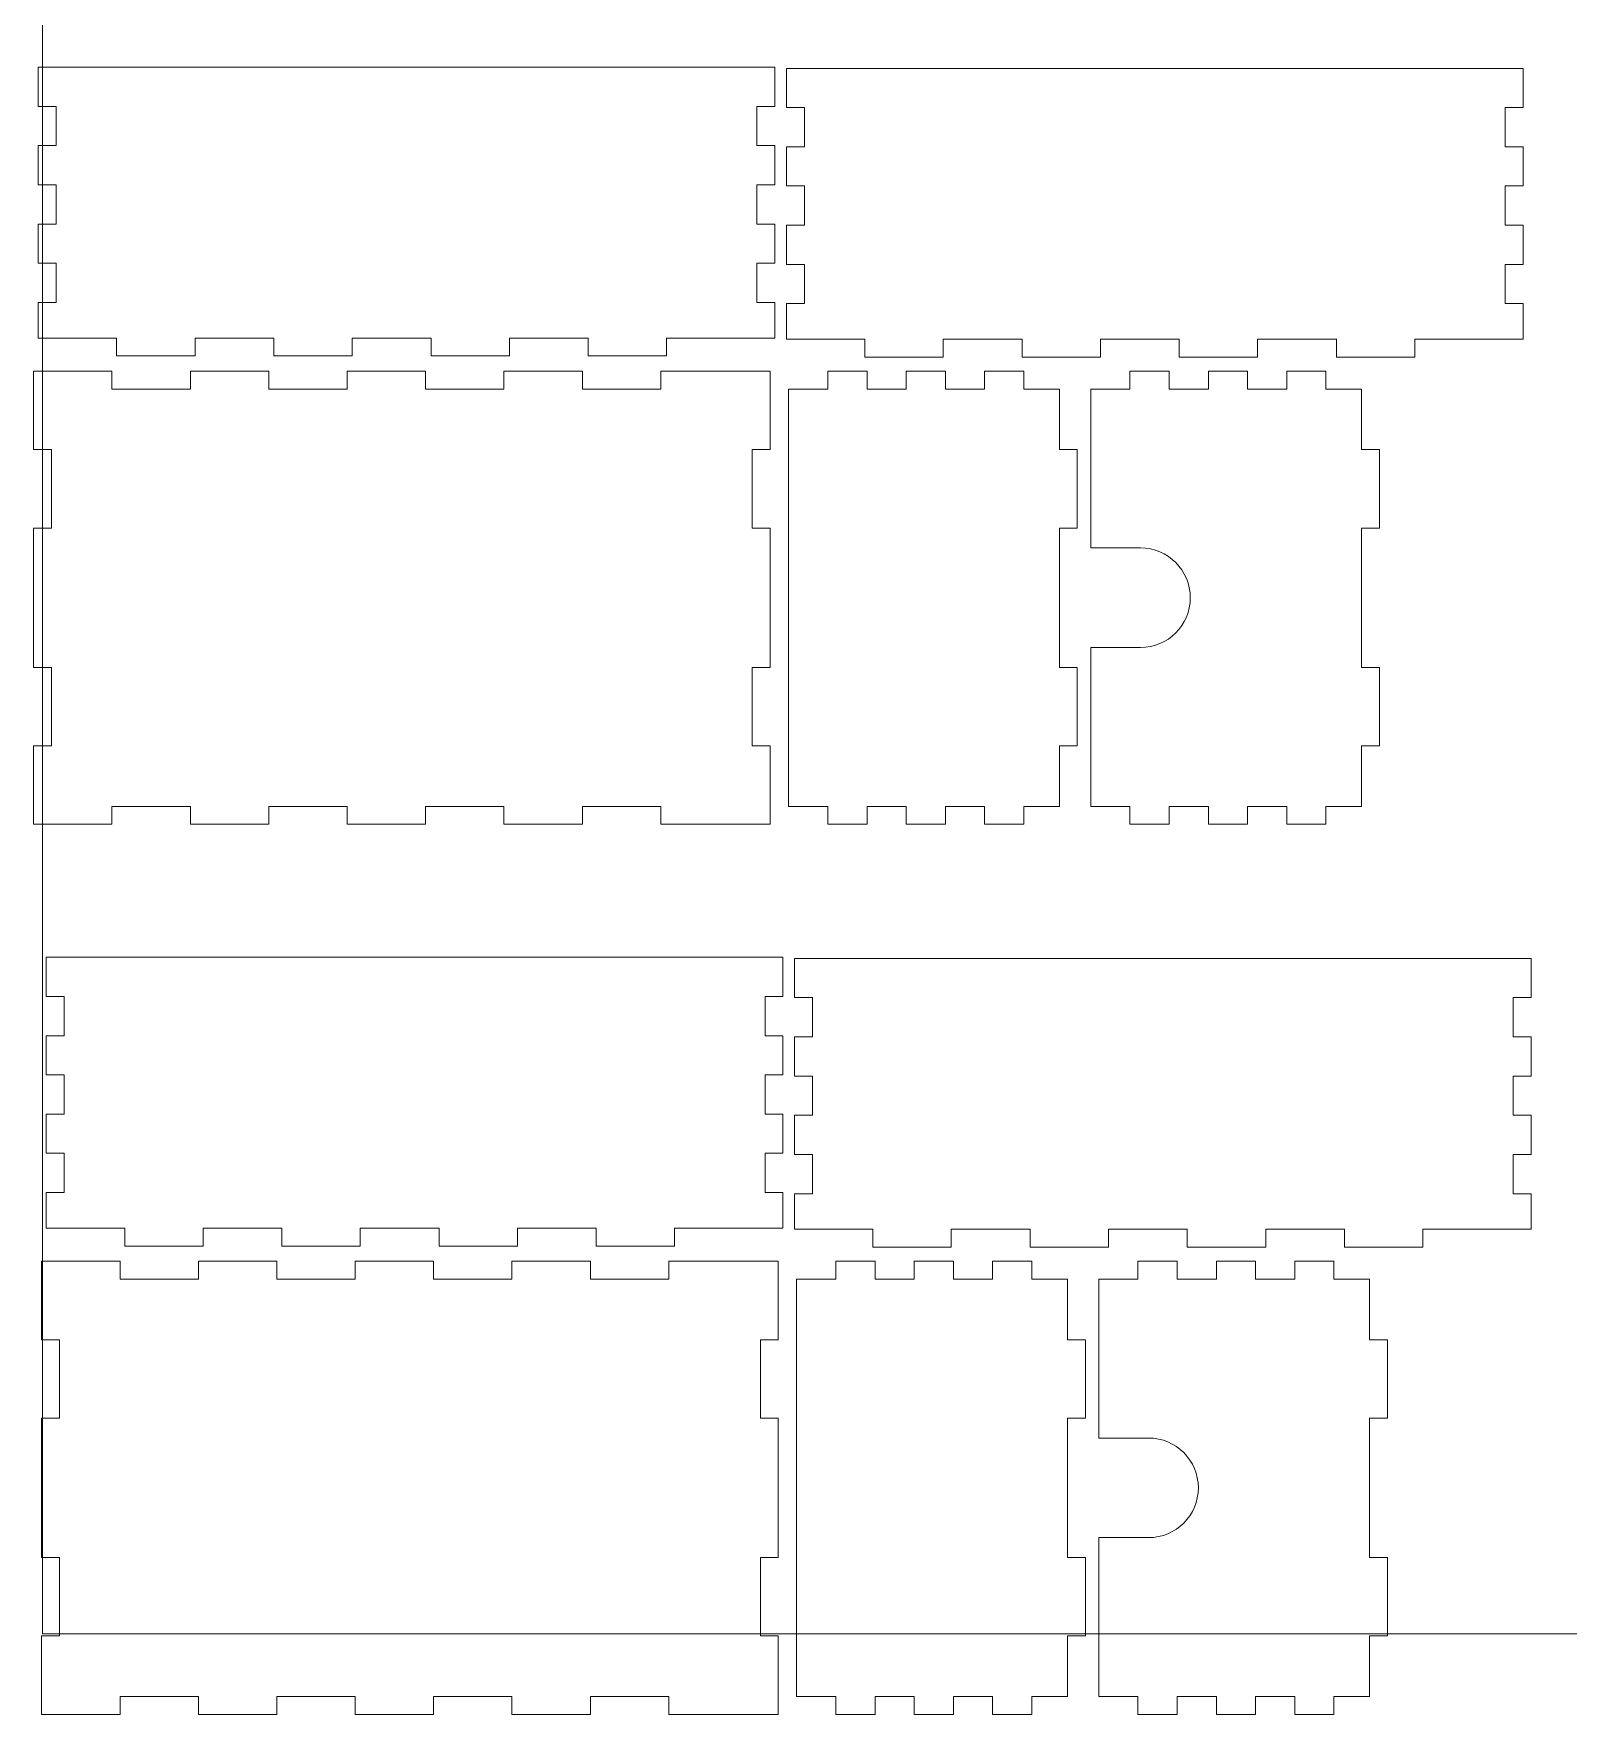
# Model space of a CAD drawing. Header units: centimetres. Extents: x -298 to 0, y -88 to 63.
# Drawn here: x -297.8 to -266.97, y -87.83 to -54.07 of the extents above; entities that cross this region are included whole.
import ezdxf

# ---------------------------------------------------------------- set-up
doc = ezdxf.new("R2010")
doc.units = ezdxf.units.CM
doc.header["$MEASUREMENT"] = 0
doc.layers.add('layer 1', color=7, linetype='Continuous')

msp = doc.modelspace()

# ---------------------------------------------------------------- linework, layer by layer
at = {"layer": 'layer 1', "color": 250, "lineweight": 20}
msp.add_lwpolyline([(-297.62715, -86.20912), (-247.62715, -86.20912), (-247.62715, -36.20912), (-297.62715, -36.20912), (-297.62715, -86.20912)], close=True, dxfattribs=at)
at = {"layer": 'layer 1', "lineweight": 15}
for points in [[(-282.91122, -54.74268), (-282.91122, -54.74268), (-297.71122, -54.74268), (-297.71122, -54.74268)], [(-297.71122, -54.74268), (-297.71122, -54.74268), (-297.71122, -55.53018), (-297.71122, -55.53018)], [(-282.91122, -55.53018), (-282.91122, -55.53018), (-282.91122, -54.74268), (-282.91122, -54.74268)], [(-267.87771, -54.76605), (-267.87771, -54.76605), (-282.67771, -54.76605), (-282.67771, -54.76605)], [(-282.67771, -54.76605), (-282.67771, -54.76605), (-282.67771, -55.55355), (-282.67771, -55.55355)], [(-267.87771, -55.55355), (-267.87771, -55.55355), (-267.87771, -54.76605), (-267.87771, -54.76605)], [(-297.71122, -55.53018), (-297.71122, -55.53018), (-297.35122, -55.53018), (-297.35122, -55.53018)], [(-297.35122, -55.53018), (-297.35122, -55.53018), (-297.35122, -56.31768), (-297.35122, -56.31768)], [(-283.27122, -56.31768), (-283.27122, -56.31768), (-283.27122, -55.53018), (-283.27122, -55.53018)], [(-283.27122, -55.53018), (-283.27122, -55.53018), (-282.91122, -55.53018), (-282.91122, -55.53018)], [(-282.67771, -55.55355), (-282.67771, -55.55355), (-282.31771, -55.55355), (-282.31771, -55.55355)], [(-282.31771, -55.55355), (-282.31771, -55.55355), (-282.31771, -56.34105), (-282.31771, -56.34105)], [(-268.23771, -56.34105), (-268.23771, -56.34105), (-268.23771, -55.55355), (-268.23771, -55.55355)], [(-268.23771, -55.55355), (-268.23771, -55.55355), (-267.87771, -55.55355), (-267.87771, -55.55355)], [(-297.35122, -56.31768), (-297.35122, -56.31768), (-297.71122, -56.31768), (-297.71122, -56.31768)], [(-297.71122, -56.31768), (-297.71122, -56.31768), (-297.71122, -57.10518), (-297.71122, -57.10518)], [(-282.91122, -56.31768), (-282.91122, -56.31768), (-283.27122, -56.31768), (-283.27122, -56.31768)], [(-282.91122, -57.10518), (-282.91122, -57.10518), (-282.91122, -56.31768), (-282.91122, -56.31768)], [(-282.31771, -56.34105), (-282.31771, -56.34105), (-282.67771, -56.34105), (-282.67771, -56.34105)], [(-282.67771, -56.34105), (-282.67771, -56.34105), (-282.67771, -57.12855), (-282.67771, -57.12855)], [(-267.87771, -56.34105), (-267.87771, -56.34105), (-268.23771, -56.34105), (-268.23771, -56.34105)], [(-267.87771, -57.12855), (-267.87771, -57.12855), (-267.87771, -56.34105), (-267.87771, -56.34105)], [(-297.71122, -57.10518), (-297.71122, -57.10518), (-297.35122, -57.10518), (-297.35122, -57.10518)], [(-297.35122, -57.10518), (-297.35122, -57.10518), (-297.35122, -57.89268), (-297.35122, -57.89268)], [(-283.27122, -57.89268), (-283.27122, -57.89268), (-283.27122, -57.10518), (-283.27122, -57.10518)], [(-283.27122, -57.10518), (-283.27122, -57.10518), (-282.91122, -57.10518), (-282.91122, -57.10518)], [(-282.67771, -57.12855), (-282.67771, -57.12855), (-282.31771, -57.12855), (-282.31771, -57.12855)], [(-282.31771, -57.12855), (-282.31771, -57.12855), (-282.31771, -57.91605), (-282.31771, -57.91605)], [(-268.23771, -57.91605), (-268.23771, -57.91605), (-268.23771, -57.12855), (-268.23771, -57.12855)], [(-268.23771, -57.12855), (-268.23771, -57.12855), (-267.87771, -57.12855), (-267.87771, -57.12855)], [(-297.35122, -57.89268), (-297.35122, -57.89268), (-297.71122, -57.89268), (-297.71122, -57.89268)], [(-297.71122, -57.89268), (-297.71122, -57.89268), (-297.71122, -58.68018), (-297.71122, -58.68018)], [(-282.91122, -57.89268), (-282.91122, -57.89268), (-283.27122, -57.89268), (-283.27122, -57.89268)], [(-282.91122, -58.68018), (-282.91122, -58.68018), (-282.91122, -57.89268), (-282.91122, -57.89268)], [(-282.31771, -57.91605), (-282.31771, -57.91605), (-282.67771, -57.91605), (-282.67771, -57.91605)], [(-282.67771, -57.91605), (-282.67771, -57.91605), (-282.67771, -58.70355), (-282.67771, -58.70355)], [(-267.87771, -57.91605), (-267.87771, -57.91605), (-268.23771, -57.91605), (-268.23771, -57.91605)], [(-267.87771, -58.70355), (-267.87771, -58.70355), (-267.87771, -57.91605), (-267.87771, -57.91605)], [(-297.71122, -58.68018), (-297.71122, -58.68018), (-297.35122, -58.68018), (-297.35122, -58.68018)], [(-297.35122, -58.68018), (-297.35122, -58.68018), (-297.35122, -59.46768), (-297.35122, -59.46768)], [(-283.27122, -59.46768), (-283.27122, -59.46768), (-283.27122, -58.68018), (-283.27122, -58.68018)], [(-283.27122, -58.68018), (-283.27122, -58.68018), (-282.91122, -58.68018), (-282.91122, -58.68018)], [(-282.67771, -58.70355), (-282.67771, -58.70355), (-282.31771, -58.70355), (-282.31771, -58.70355)], [(-282.31771, -58.70355), (-282.31771, -58.70355), (-282.31771, -59.49105), (-282.31771, -59.49105)], [(-268.23771, -59.49105), (-268.23771, -59.49105), (-268.23771, -58.70355), (-268.23771, -58.70355)], [(-268.23771, -58.70355), (-268.23771, -58.70355), (-267.87771, -58.70355), (-267.87771, -58.70355)], [(-297.35122, -59.46768), (-297.35122, -59.46768), (-297.71122, -59.46768), (-297.71122, -59.46768)], [(-297.71122, -59.46768), (-297.71122, -59.46768), (-297.71122, -60.18268), (-297.71122, -60.18268)], [(-282.91122, -59.46768), (-282.91122, -59.46768), (-283.27122, -59.46768), (-283.27122, -59.46768)], [(-282.91122, -60.18268), (-282.91122, -60.18268), (-282.91122, -59.46768), (-282.91122, -59.46768)], [(-282.31771, -59.49105), (-282.31771, -59.49105), (-282.67771, -59.49105), (-282.67771, -59.49105)], [(-282.67771, -59.49105), (-282.67771, -59.49105), (-282.67771, -60.20605), (-282.67771, -60.20605)], [(-267.87771, -59.49105), (-267.87771, -59.49105), (-268.23771, -59.49105), (-268.23771, -59.49105)], [(-267.87771, -60.20605), (-267.87771, -60.20605), (-267.87771, -59.49105), (-267.87771, -59.49105)], [(-297.71122, -60.18268), (-297.71122, -60.18268), (-296.13622, -60.18268), (-296.13622, -60.18268)], [(-296.13622, -60.18268), (-296.13622, -60.18268), (-296.13622, -60.54268), (-296.13622, -60.54268)], [(-294.56122, -60.54268), (-294.56122, -60.54268), (-294.56122, -60.18268), (-294.56122, -60.18268)], [(-294.56122, -60.18268), (-294.56122, -60.18268), (-292.97822, -60.18268), (-292.97822, -60.18268)], [(-292.97822, -60.18268), (-292.97822, -60.18268), (-292.97822, -60.54268), (-292.97822, -60.54268)], [(-291.40322, -60.54268), (-291.40322, -60.54268), (-291.40322, -60.18268), (-291.40322, -60.18268)], [(-291.40322, -60.18268), (-291.40322, -60.18268), (-289.82022, -60.18268), (-289.82022, -60.18268)], [(-289.82022, -60.18268), (-289.82022, -60.18268), (-289.82022, -60.54268), (-289.82022, -60.54268)], [(-288.24522, -60.54268), (-288.24522, -60.54268), (-288.24522, -60.18268), (-288.24522, -60.18268)], [(-288.24522, -60.18268), (-288.24522, -60.18268), (-286.66222, -60.18268), (-286.66222, -60.18268)], [(-286.66222, -60.18268), (-286.66222, -60.18268), (-286.66222, -60.54268), (-286.66222, -60.54268)], [(-285.08722, -60.54268), (-285.08722, -60.54268), (-285.08722, -60.18268), (-285.08722, -60.18268)], [(-285.08722, -60.18268), (-285.08722, -60.18268), (-282.91122, -60.18268), (-282.91122, -60.18268)], [(-282.67771, -60.20605), (-282.67771, -60.20605), (-281.10271, -60.20605), (-281.10271, -60.20605)], [(-281.10271, -60.20605), (-281.10271, -60.20605), (-281.10271, -60.56605), (-281.10271, -60.56605)], [(-279.52771, -60.56605), (-279.52771, -60.56605), (-279.52771, -60.20605), (-279.52771, -60.20605)], [(-279.52771, -60.20605), (-279.52771, -60.20605), (-277.94471, -60.20605), (-277.94471, -60.20605)], [(-277.94471, -60.20605), (-277.94471, -60.20605), (-277.94471, -60.56605), (-277.94471, -60.56605)], [(-276.36971, -60.56605), (-276.36971, -60.56605), (-276.36971, -60.20605), (-276.36971, -60.20605)], [(-276.36971, -60.20605), (-276.36971, -60.20605), (-274.78671, -60.20605), (-274.78671, -60.20605)], [(-274.78671, -60.20605), (-274.78671, -60.20605), (-274.78671, -60.56605), (-274.78671, -60.56605)], [(-273.21171, -60.56605), (-273.21171, -60.56605), (-273.21171, -60.20605), (-273.21171, -60.20605)], [(-273.21171, -60.20605), (-273.21171, -60.20605), (-271.62871, -60.20605), (-271.62871, -60.20605)], [(-271.62871, -60.20605), (-271.62871, -60.20605), (-271.62871, -60.56605), (-271.62871, -60.56605)], [(-270.05371, -60.56605), (-270.05371, -60.56605), (-270.05371, -60.20605), (-270.05371, -60.20605)], [(-270.05371, -60.20605), (-270.05371, -60.20605), (-267.87771, -60.20605), (-267.87771, -60.20605)], [(-296.13622, -60.54268), (-296.13622, -60.54268), (-294.56122, -60.54268), (-294.56122, -60.54268)], [(-292.97822, -60.54268), (-292.97822, -60.54268), (-291.40322, -60.54268), (-291.40322, -60.54268)], [(-289.82022, -60.54268), (-289.82022, -60.54268), (-288.24522, -60.54268), (-288.24522, -60.54268)], [(-286.66222, -60.54268), (-286.66222, -60.54268), (-285.08722, -60.54268), (-285.08722, -60.54268)], [(-281.10271, -60.56605), (-281.10271, -60.56605), (-279.52771, -60.56605), (-279.52771, -60.56605)], [(-277.94471, -60.56605), (-277.94471, -60.56605), (-276.36971, -60.56605), (-276.36971, -60.56605)], [(-274.78671, -60.56605), (-274.78671, -60.56605), (-273.21171, -60.56605), (-273.21171, -60.56605)], [(-271.62871, -60.56605), (-271.62871, -60.56605), (-270.05371, -60.56605), (-270.05371, -60.56605)], [(-296.22984, -60.84912), (-296.22984, -60.84912), (-297.80484, -60.84912), (-297.80484, -60.84912)], [(-297.80484, -60.84912), (-297.80484, -60.84912), (-297.80484, -62.42412), (-297.80484, -62.42412)], [(-296.22984, -61.20912), (-296.22984, -61.20912), (-296.22984, -60.84912), (-296.22984, -60.84912)], [(-293.07984, -60.84912), (-293.07984, -60.84912), (-294.65484, -60.84912), (-294.65484, -60.84912)], [(-294.65484, -60.84912), (-294.65484, -60.84912), (-294.65484, -61.20912), (-294.65484, -61.20912)], [(-293.07984, -61.20912), (-293.07984, -61.20912), (-293.07984, -60.84912), (-293.07984, -60.84912)], [(-289.92984, -60.84912), (-289.92984, -60.84912), (-291.50484, -60.84912), (-291.50484, -60.84912)], [(-291.50484, -60.84912), (-291.50484, -60.84912), (-291.50484, -61.20912), (-291.50484, -61.20912)], [(-289.92984, -61.20912), (-289.92984, -61.20912), (-289.92984, -60.84912), (-289.92984, -60.84912)], [(-286.77984, -60.84912), (-286.77984, -60.84912), (-288.35484, -60.84912), (-288.35484, -60.84912)], [(-288.35484, -60.84912), (-288.35484, -60.84912), (-288.35484, -61.20912), (-288.35484, -61.20912)], [(-286.77984, -61.20912), (-286.77984, -61.20912), (-286.77984, -60.84912), (-286.77984, -60.84912)], [(-283.00484, -60.84912), (-283.00484, -60.84912), (-285.20484, -60.84912), (-285.20484, -60.84912)], [(-285.20484, -60.84912), (-285.20484, -60.84912), (-285.20484, -61.20912), (-285.20484, -61.20912)], [(-283.00484, -62.42412), (-283.00484, -62.42412), (-283.00484, -60.84912), (-283.00484, -60.84912)], [(-281.06013, -60.84912), (-281.06013, -60.84912), (-281.84763, -60.84912), (-281.84763, -60.84912)], [(-281.84763, -60.84912), (-281.84763, -60.84912), (-281.84763, -61.20912), (-281.84763, -61.20912)], [(-281.06013, -61.20912), (-281.06013, -61.20912), (-281.06013, -60.84912), (-281.06013, -60.84912)], [(-279.48513, -60.84912), (-279.48513, -60.84912), (-280.27263, -60.84912), (-280.27263, -60.84912)], [(-280.27263, -60.84912), (-280.27263, -60.84912), (-280.27263, -61.20912), (-280.27263, -61.20912)], [(-279.48513, -61.20912), (-279.48513, -61.20912), (-279.48513, -60.84912), (-279.48513, -60.84912)], [(-277.91013, -60.84912), (-277.91013, -60.84912), (-278.69763, -60.84912), (-278.69763, -60.84912)], [(-278.69763, -60.84912), (-278.69763, -60.84912), (-278.69763, -61.20912), (-278.69763, -61.20912)], [(-277.91013, -61.20912), (-277.91013, -61.20912), (-277.91013, -60.84912), (-277.91013, -60.84912)], [(-274.98965, -60.84912), (-274.98965, -60.84912), (-275.77715, -60.84912), (-275.77715, -60.84912)], [(-275.77715, -60.84912), (-275.77715, -60.84912), (-275.77715, -61.20912), (-275.77715, -61.20912)], [(-274.98965, -61.20912), (-274.98965, -61.20912), (-274.98965, -60.84912), (-274.98965, -60.84912)], [(-273.41465, -60.84912), (-273.41465, -60.84912), (-274.20215, -60.84912), (-274.20215, -60.84912)], [(-274.20215, -60.84912), (-274.20215, -60.84912), (-274.20215, -61.20912), (-274.20215, -61.20912)], [(-273.41465, -61.20912), (-273.41465, -61.20912), (-273.41465, -60.84912), (-273.41465, -60.84912)], [(-271.83965, -60.84912), (-271.83965, -60.84912), (-272.62715, -60.84912), (-272.62715, -60.84912)], [(-272.62715, -60.84912), (-272.62715, -60.84912), (-272.62715, -61.20912), (-272.62715, -61.20912)], [(-271.83965, -61.20912), (-271.83965, -61.20912), (-271.83965, -60.84912), (-271.83965, -60.84912)], [(-294.65484, -61.20912), (-294.65484, -61.20912), (-296.22984, -61.20912), (-296.22984, -61.20912)], [(-291.50484, -61.20912), (-291.50484, -61.20912), (-293.07984, -61.20912), (-293.07984, -61.20912)], [(-288.35484, -61.20912), (-288.35484, -61.20912), (-289.92984, -61.20912), (-289.92984, -61.20912)], [(-285.20484, -61.20912), (-285.20484, -61.20912), (-286.77984, -61.20912), (-286.77984, -61.20912)], [(-281.84763, -61.20912), (-281.84763, -61.20912), (-282.63513, -61.20912), (-282.63513, -61.20912)], [(-282.63513, -61.20912), (-282.63513, -61.20912), (-282.63513, -69.58912), (-282.63513, -69.58912)], [(-280.27263, -61.20912), (-280.27263, -61.20912), (-281.06013, -61.20912), (-281.06013, -61.20912)], [(-278.69763, -61.20912), (-278.69763, -61.20912), (-279.48513, -61.20912), (-279.48513, -61.20912)], [(-277.19513, -61.20912), (-277.19513, -61.20912), (-277.91013, -61.20912), (-277.91013, -61.20912)], [(-277.19513, -62.42412), (-277.19513, -62.42412), (-277.19513, -61.20912), (-277.19513, -61.20912)], [(-275.77715, -61.20912), (-275.77715, -61.20912), (-276.56465, -61.20912), (-276.56465, -61.20912)], [(-276.56465, -61.20912), (-276.56465, -61.20912), (-276.56465, -64.39912), (-276.56465, -64.39912)], [(-274.20215, -61.20912), (-274.20215, -61.20912), (-274.98965, -61.20912), (-274.98965, -61.20912)], [(-272.62715, -61.20912), (-272.62715, -61.20912), (-273.41465, -61.20912), (-273.41465, -61.20912)], [(-271.12465, -61.20912), (-271.12465, -61.20912), (-271.83965, -61.20912), (-271.83965, -61.20912)], [(-271.12465, -62.42412), (-271.12465, -62.42412), (-271.12465, -61.20912), (-271.12465, -61.20912)], [(-297.80484, -62.42412), (-297.80484, -62.42412), (-297.44484, -62.42412), (-297.44484, -62.42412)], [(-297.44484, -62.42412), (-297.44484, -62.42412), (-297.44484, -63.99912), (-297.44484, -63.99912)], [(-283.36484, -63.99912), (-283.36484, -63.99912), (-283.36484, -62.42412), (-283.36484, -62.42412)], [(-283.36484, -62.42412), (-283.36484, -62.42412), (-283.00484, -62.42412), (-283.00484, -62.42412)], [(-276.83513, -62.42412), (-276.83513, -62.42412), (-277.19513, -62.42412), (-277.19513, -62.42412)], [(-276.83513, -63.99912), (-276.83513, -63.99912), (-276.83513, -62.42412), (-276.83513, -62.42412)], [(-270.76465, -62.42412), (-270.76465, -62.42412), (-271.12465, -62.42412), (-271.12465, -62.42412)], [(-270.76465, -63.99912), (-270.76465, -63.99912), (-270.76465, -62.42412), (-270.76465, -62.42412)], [(-297.44484, -63.99912), (-297.44484, -63.99912), (-297.80484, -63.99912), (-297.80484, -63.99912)], [(-297.80484, -63.99912), (-297.80484, -63.99912), (-297.80484, -66.79912), (-297.80484, -66.79912)], [(-283.00484, -63.99912), (-283.00484, -63.99912), (-283.36484, -63.99912), (-283.36484, -63.99912)], [(-283.00484, -66.79912), (-283.00484, -66.79912), (-283.00484, -63.99912), (-283.00484, -63.99912)], [(-277.19513, -66.79912), (-277.19513, -66.79912), (-277.19513, -63.99912), (-277.19513, -63.99912)], [(-277.19513, -63.99912), (-277.19513, -63.99912), (-276.83513, -63.99912), (-276.83513, -63.99912)], [(-271.12465, -66.79912), (-271.12465, -66.79912), (-271.12465, -63.99912), (-271.12465, -63.99912)], [(-271.12465, -63.99912), (-271.12465, -63.99912), (-270.76465, -63.99912), (-270.76465, -63.99912)], [(-276.56465, -64.39912), (-276.56465, -64.39912), (-275.56465, -64.39912), (-275.56465, -64.39912)], [(-275.56465, -66.39912), (-275.56465, -66.39912), (-276.56465, -66.39912), (-276.56465, -66.39912)], [(-276.56465, -66.39912), (-276.56465, -66.39912), (-276.56465, -69.58912), (-276.56465, -69.58912)], [(-297.80484, -66.79912), (-297.80484, -66.79912), (-297.44484, -66.79912), (-297.44484, -66.79912)], [(-297.44484, -66.79912), (-297.44484, -66.79912), (-297.44484, -68.37412), (-297.44484, -68.37412)], [(-283.36484, -68.37412), (-283.36484, -68.37412), (-283.36484, -66.79912), (-283.36484, -66.79912)], [(-283.36484, -66.79912), (-283.36484, -66.79912), (-283.00484, -66.79912), (-283.00484, -66.79912)], [(-276.83513, -66.79912), (-276.83513, -66.79912), (-277.19513, -66.79912), (-277.19513, -66.79912)], [(-276.83513, -68.37412), (-276.83513, -68.37412), (-276.83513, -66.79912), (-276.83513, -66.79912)], [(-270.76465, -66.79912), (-270.76465, -66.79912), (-271.12465, -66.79912), (-271.12465, -66.79912)], [(-270.76465, -68.37412), (-270.76465, -68.37412), (-270.76465, -66.79912), (-270.76465, -66.79912)], [(-297.44484, -68.37412), (-297.44484, -68.37412), (-297.80484, -68.37412), (-297.80484, -68.37412)], [(-297.80484, -68.37412), (-297.80484, -68.37412), (-297.80484, -69.94912), (-297.80484, -69.94912)], [(-283.00484, -68.37412), (-283.00484, -68.37412), (-283.36484, -68.37412), (-283.36484, -68.37412)], [(-283.00484, -69.94912), (-283.00484, -69.94912), (-283.00484, -68.37412), (-283.00484, -68.37412)], [(-277.19513, -69.58912), (-277.19513, -69.58912), (-277.19513, -68.37412), (-277.19513, -68.37412)], [(-277.19513, -68.37412), (-277.19513, -68.37412), (-276.83513, -68.37412), (-276.83513, -68.37412)], [(-271.12465, -69.58912), (-271.12465, -69.58912), (-271.12465, -68.37412), (-271.12465, -68.37412)], [(-271.12465, -68.37412), (-271.12465, -68.37412), (-270.76465, -68.37412), (-270.76465, -68.37412)], [(-296.22984, -69.94912), (-296.22984, -69.94912), (-296.22984, -69.58912), (-296.22984, -69.58912)], [(-296.22984, -69.58912), (-296.22984, -69.58912), (-294.65484, -69.58912), (-294.65484, -69.58912)], [(-294.65484, -69.58912), (-294.65484, -69.58912), (-294.65484, -69.94912), (-294.65484, -69.94912)], [(-293.07984, -69.94912), (-293.07984, -69.94912), (-293.07984, -69.58912), (-293.07984, -69.58912)], [(-293.07984, -69.58912), (-293.07984, -69.58912), (-291.50484, -69.58912), (-291.50484, -69.58912)], [(-291.50484, -69.58912), (-291.50484, -69.58912), (-291.50484, -69.94912), (-291.50484, -69.94912)], [(-289.92984, -69.94912), (-289.92984, -69.94912), (-289.92984, -69.58912), (-289.92984, -69.58912)], [(-289.92984, -69.58912), (-289.92984, -69.58912), (-288.35484, -69.58912), (-288.35484, -69.58912)], [(-288.35484, -69.58912), (-288.35484, -69.58912), (-288.35484, -69.94912), (-288.35484, -69.94912)], [(-286.77984, -69.94912), (-286.77984, -69.94912), (-286.77984, -69.58912), (-286.77984, -69.58912)], [(-286.77984, -69.58912), (-286.77984, -69.58912), (-285.20484, -69.58912), (-285.20484, -69.58912)], [(-285.20484, -69.58912), (-285.20484, -69.58912), (-285.20484, -69.94912), (-285.20484, -69.94912)], [(-282.63513, -69.58912), (-282.63513, -69.58912), (-281.84763, -69.58912), (-281.84763, -69.58912)], [(-281.84763, -69.58912), (-281.84763, -69.58912), (-281.84763, -69.94912), (-281.84763, -69.94912)], [(-281.06013, -69.94912), (-281.06013, -69.94912), (-281.06013, -69.58912), (-281.06013, -69.58912)], [(-281.06013, -69.58912), (-281.06013, -69.58912), (-280.27263, -69.58912), (-280.27263, -69.58912)], [(-280.27263, -69.58912), (-280.27263, -69.58912), (-280.27263, -69.94912), (-280.27263, -69.94912)], [(-279.48513, -69.94912), (-279.48513, -69.94912), (-279.48513, -69.58912), (-279.48513, -69.58912)], [(-279.48513, -69.58912), (-279.48513, -69.58912), (-278.69763, -69.58912), (-278.69763, -69.58912)], [(-278.69763, -69.58912), (-278.69763, -69.58912), (-278.69763, -69.94912), (-278.69763, -69.94912)], [(-277.91013, -69.94912), (-277.91013, -69.94912), (-277.91013, -69.58912), (-277.91013, -69.58912)], [(-277.91013, -69.58912), (-277.91013, -69.58912), (-277.19513, -69.58912), (-277.19513, -69.58912)], [(-276.56465, -69.58912), (-276.56465, -69.58912), (-275.77715, -69.58912), (-275.77715, -69.58912)], [(-275.77715, -69.58912), (-275.77715, -69.58912), (-275.77715, -69.94912), (-275.77715, -69.94912)], [(-274.98965, -69.94912), (-274.98965, -69.94912), (-274.98965, -69.58912), (-274.98965, -69.58912)], [(-274.98965, -69.58912), (-274.98965, -69.58912), (-274.20215, -69.58912), (-274.20215, -69.58912)], [(-274.20215, -69.58912), (-274.20215, -69.58912), (-274.20215, -69.94912), (-274.20215, -69.94912)], [(-273.41465, -69.94912), (-273.41465, -69.94912), (-273.41465, -69.58912), (-273.41465, -69.58912)], [(-273.41465, -69.58912), (-273.41465, -69.58912), (-272.62715, -69.58912), (-272.62715, -69.58912)], [(-272.62715, -69.58912), (-272.62715, -69.58912), (-272.62715, -69.94912), (-272.62715, -69.94912)], [(-271.83965, -69.94912), (-271.83965, -69.94912), (-271.83965, -69.58912), (-271.83965, -69.58912)], [(-271.83965, -69.58912), (-271.83965, -69.58912), (-271.12465, -69.58912), (-271.12465, -69.58912)], [(-297.80484, -69.94912), (-297.80484, -69.94912), (-296.22984, -69.94912), (-296.22984, -69.94912)], [(-294.65484, -69.94912), (-294.65484, -69.94912), (-293.07984, -69.94912), (-293.07984, -69.94912)], [(-291.50484, -69.94912), (-291.50484, -69.94912), (-289.92984, -69.94912), (-289.92984, -69.94912)], [(-288.35484, -69.94912), (-288.35484, -69.94912), (-286.77984, -69.94912), (-286.77984, -69.94912)], [(-285.20484, -69.94912), (-285.20484, -69.94912), (-283.00484, -69.94912), (-283.00484, -69.94912)], [(-281.84763, -69.94912), (-281.84763, -69.94912), (-281.06013, -69.94912), (-281.06013, -69.94912)], [(-280.27263, -69.94912), (-280.27263, -69.94912), (-279.48513, -69.94912), (-279.48513, -69.94912)], [(-278.69763, -69.94912), (-278.69763, -69.94912), (-277.91013, -69.94912), (-277.91013, -69.94912)], [(-275.77715, -69.94912), (-275.77715, -69.94912), (-274.98965, -69.94912), (-274.98965, -69.94912)], [(-274.20215, -69.94912), (-274.20215, -69.94912), (-273.41465, -69.94912), (-273.41465, -69.94912)], [(-272.62715, -69.94912), (-272.62715, -69.94912), (-271.83965, -69.94912), (-271.83965, -69.94912)], [(-282.74979, -72.62011), (-282.74979, -72.62011), (-297.54979, -72.62011), (-297.54979, -72.62011)], [(-297.54979, -72.62011), (-297.54979, -72.62011), (-297.54979, -73.40761), (-297.54979, -73.40761)], [(-282.74979, -73.40761), (-282.74979, -73.40761), (-282.74979, -72.62011), (-282.74979, -72.62011)], [(-267.71628, -72.64348), (-267.71628, -72.64348), (-282.51628, -72.64348), (-282.51628, -72.64348)], [(-282.51628, -72.64348), (-282.51628, -72.64348), (-282.51628, -73.43098), (-282.51628, -73.43098)], [(-267.71628, -73.43098), (-267.71628, -73.43098), (-267.71628, -72.64348), (-267.71628, -72.64348)], [(-297.54979, -73.40761), (-297.54979, -73.40761), (-297.18979, -73.40761), (-297.18979, -73.40761)], [(-297.18979, -73.40761), (-297.18979, -73.40761), (-297.18979, -74.19511), (-297.18979, -74.19511)], [(-283.10979, -74.19511), (-283.10979, -74.19511), (-283.10979, -73.40761), (-283.10979, -73.40761)], [(-283.10979, -73.40761), (-283.10979, -73.40761), (-282.74979, -73.40761), (-282.74979, -73.40761)], [(-282.51628, -73.43098), (-282.51628, -73.43098), (-282.15628, -73.43098), (-282.15628, -73.43098)], [(-282.15628, -73.43098), (-282.15628, -73.43098), (-282.15628, -74.21848), (-282.15628, -74.21848)], [(-268.07628, -74.21848), (-268.07628, -74.21848), (-268.07628, -73.43098), (-268.07628, -73.43098)], [(-268.07628, -73.43098), (-268.07628, -73.43098), (-267.71628, -73.43098), (-267.71628, -73.43098)], [(-297.18979, -74.19511), (-297.18979, -74.19511), (-297.54979, -74.19511), (-297.54979, -74.19511)], [(-297.54979, -74.19511), (-297.54979, -74.19511), (-297.54979, -74.98261), (-297.54979, -74.98261)], [(-282.74979, -74.19511), (-282.74979, -74.19511), (-283.10979, -74.19511), (-283.10979, -74.19511)], [(-282.74979, -74.98261), (-282.74979, -74.98261), (-282.74979, -74.19511), (-282.74979, -74.19511)], [(-282.15628, -74.21848), (-282.15628, -74.21848), (-282.51628, -74.21848), (-282.51628, -74.21848)], [(-282.51628, -74.21848), (-282.51628, -74.21848), (-282.51628, -75.00598), (-282.51628, -75.00598)], [(-267.71628, -74.21848), (-267.71628, -74.21848), (-268.07628, -74.21848), (-268.07628, -74.21848)], [(-267.71628, -75.00598), (-267.71628, -75.00598), (-267.71628, -74.21848), (-267.71628, -74.21848)], [(-297.54979, -74.98261), (-297.54979, -74.98261), (-297.18979, -74.98261), (-297.18979, -74.98261)], [(-297.18979, -74.98261), (-297.18979, -74.98261), (-297.18979, -75.77011), (-297.18979, -75.77011)], [(-283.10979, -75.77011), (-283.10979, -75.77011), (-283.10979, -74.98261), (-283.10979, -74.98261)], [(-283.10979, -74.98261), (-283.10979, -74.98261), (-282.74979, -74.98261), (-282.74979, -74.98261)], [(-282.51628, -75.00598), (-282.51628, -75.00598), (-282.15628, -75.00598), (-282.15628, -75.00598)], [(-282.15628, -75.00598), (-282.15628, -75.00598), (-282.15628, -75.79348), (-282.15628, -75.79348)], [(-268.07628, -75.79348), (-268.07628, -75.79348), (-268.07628, -75.00598), (-268.07628, -75.00598)], [(-268.07628, -75.00598), (-268.07628, -75.00598), (-267.71628, -75.00598), (-267.71628, -75.00598)], [(-297.18979, -75.77011), (-297.18979, -75.77011), (-297.54979, -75.77011), (-297.54979, -75.77011)], [(-297.54979, -75.77011), (-297.54979, -75.77011), (-297.54979, -76.55761), (-297.54979, -76.55761)], [(-282.74979, -75.77011), (-282.74979, -75.77011), (-283.10979, -75.77011), (-283.10979, -75.77011)], [(-282.74979, -76.55761), (-282.74979, -76.55761), (-282.74979, -75.77011), (-282.74979, -75.77011)], [(-282.15628, -75.79348), (-282.15628, -75.79348), (-282.51628, -75.79348), (-282.51628, -75.79348)], [(-282.51628, -75.79348), (-282.51628, -75.79348), (-282.51628, -76.58098), (-282.51628, -76.58098)], [(-267.71628, -75.79348), (-267.71628, -75.79348), (-268.07628, -75.79348), (-268.07628, -75.79348)], [(-267.71628, -76.58098), (-267.71628, -76.58098), (-267.71628, -75.79348), (-267.71628, -75.79348)], [(-297.54979, -76.55761), (-297.54979, -76.55761), (-297.18979, -76.55761), (-297.18979, -76.55761)], [(-297.18979, -76.55761), (-297.18979, -76.55761), (-297.18979, -77.34511), (-297.18979, -77.34511)], [(-283.10979, -77.34511), (-283.10979, -77.34511), (-283.10979, -76.55761), (-283.10979, -76.55761)], [(-283.10979, -76.55761), (-283.10979, -76.55761), (-282.74979, -76.55761), (-282.74979, -76.55761)], [(-282.51628, -76.58098), (-282.51628, -76.58098), (-282.15628, -76.58098), (-282.15628, -76.58098)], [(-282.15628, -76.58098), (-282.15628, -76.58098), (-282.15628, -77.36848), (-282.15628, -77.36848)], [(-268.07628, -77.36848), (-268.07628, -77.36848), (-268.07628, -76.58098), (-268.07628, -76.58098)], [(-268.07628, -76.58098), (-268.07628, -76.58098), (-267.71628, -76.58098), (-267.71628, -76.58098)], [(-297.18979, -77.34511), (-297.18979, -77.34511), (-297.54979, -77.34511), (-297.54979, -77.34511)], [(-297.54979, -77.34511), (-297.54979, -77.34511), (-297.54979, -78.06011), (-297.54979, -78.06011)], [(-282.74979, -77.34511), (-282.74979, -77.34511), (-283.10979, -77.34511), (-283.10979, -77.34511)], [(-282.74979, -78.06011), (-282.74979, -78.06011), (-282.74979, -77.34511), (-282.74979, -77.34511)], [(-282.15628, -77.36848), (-282.15628, -77.36848), (-282.51628, -77.36848), (-282.51628, -77.36848)], [(-282.51628, -77.36848), (-282.51628, -77.36848), (-282.51628, -78.08348), (-282.51628, -78.08348)], [(-267.71628, -77.36848), (-267.71628, -77.36848), (-268.07628, -77.36848), (-268.07628, -77.36848)], [(-267.71628, -78.08348), (-267.71628, -78.08348), (-267.71628, -77.36848), (-267.71628, -77.36848)], [(-297.54979, -78.06011), (-297.54979, -78.06011), (-295.97479, -78.06011), (-295.97479, -78.06011)], [(-295.97479, -78.06011), (-295.97479, -78.06011), (-295.97479, -78.42011), (-295.97479, -78.42011)], [(-294.39979, -78.42011), (-294.39979, -78.42011), (-294.39979, -78.06011), (-294.39979, -78.06011)], [(-294.39979, -78.06011), (-294.39979, -78.06011), (-292.81679, -78.06011), (-292.81679, -78.06011)], [(-292.81679, -78.06011), (-292.81679, -78.06011), (-292.81679, -78.42011), (-292.81679, -78.42011)], [(-291.24179, -78.42011), (-291.24179, -78.42011), (-291.24179, -78.06011), (-291.24179, -78.06011)], [(-291.24179, -78.06011), (-291.24179, -78.06011), (-289.65879, -78.06011), (-289.65879, -78.06011)], [(-289.65879, -78.06011), (-289.65879, -78.06011), (-289.65879, -78.42011), (-289.65879, -78.42011)], [(-288.08379, -78.42011), (-288.08379, -78.42011), (-288.08379, -78.06011), (-288.08379, -78.06011)], [(-288.08379, -78.06011), (-288.08379, -78.06011), (-286.50079, -78.06011), (-286.50079, -78.06011)], [(-286.50079, -78.06011), (-286.50079, -78.06011), (-286.50079, -78.42011), (-286.50079, -78.42011)], [(-284.92579, -78.42011), (-284.92579, -78.42011), (-284.92579, -78.06011), (-284.92579, -78.06011)], [(-284.92579, -78.06011), (-284.92579, -78.06011), (-282.74979, -78.06011), (-282.74979, -78.06011)], [(-282.51628, -78.08348), (-282.51628, -78.08348), (-280.94128, -78.08348), (-280.94128, -78.08348)], [(-280.94128, -78.08348), (-280.94128, -78.08348), (-280.94128, -78.44348), (-280.94128, -78.44348)], [(-279.36628, -78.44348), (-279.36628, -78.44348), (-279.36628, -78.08348), (-279.36628, -78.08348)], [(-279.36628, -78.08348), (-279.36628, -78.08348), (-277.78328, -78.08348), (-277.78328, -78.08348)], [(-277.78328, -78.08348), (-277.78328, -78.08348), (-277.78328, -78.44348), (-277.78328, -78.44348)], [(-276.20828, -78.44348), (-276.20828, -78.44348), (-276.20828, -78.08348), (-276.20828, -78.08348)], [(-276.20828, -78.08348), (-276.20828, -78.08348), (-274.62528, -78.08348), (-274.62528, -78.08348)], [(-274.62528, -78.08348), (-274.62528, -78.08348), (-274.62528, -78.44348), (-274.62528, -78.44348)], [(-273.05028, -78.44348), (-273.05028, -78.44348), (-273.05028, -78.08348), (-273.05028, -78.08348)], [(-273.05028, -78.08348), (-273.05028, -78.08348), (-271.46728, -78.08348), (-271.46728, -78.08348)], [(-271.46728, -78.08348), (-271.46728, -78.08348), (-271.46728, -78.44348), (-271.46728, -78.44348)], [(-269.89228, -78.44348), (-269.89228, -78.44348), (-269.89228, -78.08348), (-269.89228, -78.08348)], [(-269.89228, -78.08348), (-269.89228, -78.08348), (-267.71628, -78.08348), (-267.71628, -78.08348)], [(-295.97479, -78.42011), (-295.97479, -78.42011), (-294.39979, -78.42011), (-294.39979, -78.42011)], [(-292.81679, -78.42011), (-292.81679, -78.42011), (-291.24179, -78.42011), (-291.24179, -78.42011)], [(-289.65879, -78.42011), (-289.65879, -78.42011), (-288.08379, -78.42011), (-288.08379, -78.42011)], [(-286.50079, -78.42011), (-286.50079, -78.42011), (-284.92579, -78.42011), (-284.92579, -78.42011)], [(-280.94128, -78.44348), (-280.94128, -78.44348), (-279.36628, -78.44348), (-279.36628, -78.44348)], [(-277.78328, -78.44348), (-277.78328, -78.44348), (-276.20828, -78.44348), (-276.20828, -78.44348)], [(-274.62528, -78.44348), (-274.62528, -78.44348), (-273.05028, -78.44348), (-273.05028, -78.44348)], [(-271.46728, -78.44348), (-271.46728, -78.44348), (-269.89228, -78.44348), (-269.89228, -78.44348)], [(-296.06841, -78.72655), (-296.06841, -78.72655), (-297.64341, -78.72655), (-297.64341, -78.72655)], [(-297.64341, -78.72655), (-297.64341, -78.72655), (-297.64341, -80.30155), (-297.64341, -80.30155)], [(-296.06841, -79.08655), (-296.06841, -79.08655), (-296.06841, -78.72655), (-296.06841, -78.72655)], [(-292.91841, -78.72655), (-292.91841, -78.72655), (-294.49341, -78.72655), (-294.49341, -78.72655)], [(-294.49341, -78.72655), (-294.49341, -78.72655), (-294.49341, -79.08655), (-294.49341, -79.08655)], [(-292.91841, -79.08655), (-292.91841, -79.08655), (-292.91841, -78.72655), (-292.91841, -78.72655)], [(-289.76841, -78.72655), (-289.76841, -78.72655), (-291.34341, -78.72655), (-291.34341, -78.72655)], [(-291.34341, -78.72655), (-291.34341, -78.72655), (-291.34341, -79.08655), (-291.34341, -79.08655)], [(-289.76841, -79.08655), (-289.76841, -79.08655), (-289.76841, -78.72655), (-289.76841, -78.72655)], [(-286.61841, -78.72655), (-286.61841, -78.72655), (-288.19341, -78.72655), (-288.19341, -78.72655)], [(-288.19341, -78.72655), (-288.19341, -78.72655), (-288.19341, -79.08655), (-288.19341, -79.08655)], [(-286.61841, -79.08655), (-286.61841, -79.08655), (-286.61841, -78.72655), (-286.61841, -78.72655)], [(-282.84341, -78.72655), (-282.84341, -78.72655), (-285.04341, -78.72655), (-285.04341, -78.72655)], [(-285.04341, -78.72655), (-285.04341, -78.72655), (-285.04341, -79.08655), (-285.04341, -79.08655)], [(-282.84341, -80.30155), (-282.84341, -80.30155), (-282.84341, -78.72655), (-282.84341, -78.72655)], [(-280.8987, -78.72655), (-280.8987, -78.72655), (-281.6862, -78.72655), (-281.6862, -78.72655)], [(-281.6862, -78.72655), (-281.6862, -78.72655), (-281.6862, -79.08655), (-281.6862, -79.08655)], [(-280.8987, -79.08655), (-280.8987, -79.08655), (-280.8987, -78.72655), (-280.8987, -78.72655)], [(-279.3237, -78.72655), (-279.3237, -78.72655), (-280.1112, -78.72655), (-280.1112, -78.72655)], [(-280.1112, -78.72655), (-280.1112, -78.72655), (-280.1112, -79.08655), (-280.1112, -79.08655)], [(-279.3237, -79.08655), (-279.3237, -79.08655), (-279.3237, -78.72655), (-279.3237, -78.72655)], [(-277.7487, -78.72655), (-277.7487, -78.72655), (-278.5362, -78.72655), (-278.5362, -78.72655)], [(-278.5362, -78.72655), (-278.5362, -78.72655), (-278.5362, -79.08655), (-278.5362, -79.08655)], [(-277.7487, -79.08655), (-277.7487, -79.08655), (-277.7487, -78.72655), (-277.7487, -78.72655)], [(-274.82822, -78.72655), (-274.82822, -78.72655), (-275.61572, -78.72655), (-275.61572, -78.72655)], [(-275.61572, -78.72655), (-275.61572, -78.72655), (-275.61572, -79.08655), (-275.61572, -79.08655)], [(-274.82822, -79.08655), (-274.82822, -79.08655), (-274.82822, -78.72655), (-274.82822, -78.72655)], [(-273.25322, -78.72655), (-273.25322, -78.72655), (-274.04072, -78.72655), (-274.04072, -78.72655)], [(-274.04072, -78.72655), (-274.04072, -78.72655), (-274.04072, -79.08655), (-274.04072, -79.08655)], [(-273.25322, -79.08655), (-273.25322, -79.08655), (-273.25322, -78.72655), (-273.25322, -78.72655)], [(-271.67822, -78.72655), (-271.67822, -78.72655), (-272.46572, -78.72655), (-272.46572, -78.72655)], [(-272.46572, -78.72655), (-272.46572, -78.72655), (-272.46572, -79.08655), (-272.46572, -79.08655)], [(-271.67822, -79.08655), (-271.67822, -79.08655), (-271.67822, -78.72655), (-271.67822, -78.72655)], [(-294.49341, -79.08655), (-294.49341, -79.08655), (-296.06841, -79.08655), (-296.06841, -79.08655)], [(-291.34341, -79.08655), (-291.34341, -79.08655), (-292.91841, -79.08655), (-292.91841, -79.08655)], [(-288.19341, -79.08655), (-288.19341, -79.08655), (-289.76841, -79.08655), (-289.76841, -79.08655)], [(-285.04341, -79.08655), (-285.04341, -79.08655), (-286.61841, -79.08655), (-286.61841, -79.08655)], [(-281.6862, -79.08655), (-281.6862, -79.08655), (-282.4737, -79.08655), (-282.4737, -79.08655)], [(-282.4737, -79.08655), (-282.4737, -79.08655), (-282.4737, -87.46655), (-282.4737, -87.46655)], [(-280.1112, -79.08655), (-280.1112, -79.08655), (-280.8987, -79.08655), (-280.8987, -79.08655)], [(-278.5362, -79.08655), (-278.5362, -79.08655), (-279.3237, -79.08655), (-279.3237, -79.08655)], [(-277.0337, -79.08655), (-277.0337, -79.08655), (-277.7487, -79.08655), (-277.7487, -79.08655)], [(-277.0337, -80.30155), (-277.0337, -80.30155), (-277.0337, -79.08655), (-277.0337, -79.08655)], [(-275.61572, -79.08655), (-275.61572, -79.08655), (-276.40322, -79.08655), (-276.40322, -79.08655)], [(-276.40322, -79.08655), (-276.40322, -79.08655), (-276.40322, -82.27655), (-276.40322, -82.27655)], [(-274.04072, -79.08655), (-274.04072, -79.08655), (-274.82822, -79.08655), (-274.82822, -79.08655)], [(-272.46572, -79.08655), (-272.46572, -79.08655), (-273.25322, -79.08655), (-273.25322, -79.08655)], [(-270.96322, -79.08655), (-270.96322, -79.08655), (-271.67822, -79.08655), (-271.67822, -79.08655)], [(-270.96322, -80.30155), (-270.96322, -80.30155), (-270.96322, -79.08655), (-270.96322, -79.08655)], [(-297.64341, -80.30155), (-297.64341, -80.30155), (-297.28341, -80.30155), (-297.28341, -80.30155)], [(-297.28341, -80.30155), (-297.28341, -80.30155), (-297.28341, -81.87655), (-297.28341, -81.87655)], [(-283.20341, -81.87655), (-283.20341, -81.87655), (-283.20341, -80.30155), (-283.20341, -80.30155)], [(-283.20341, -80.30155), (-283.20341, -80.30155), (-282.84341, -80.30155), (-282.84341, -80.30155)], [(-276.6737, -80.30155), (-276.6737, -80.30155), (-277.0337, -80.30155), (-277.0337, -80.30155)], [(-276.6737, -81.87655), (-276.6737, -81.87655), (-276.6737, -80.30155), (-276.6737, -80.30155)], [(-270.60322, -80.30155), (-270.60322, -80.30155), (-270.96322, -80.30155), (-270.96322, -80.30155)], [(-270.60322, -81.87655), (-270.60322, -81.87655), (-270.60322, -80.30155), (-270.60322, -80.30155)], [(-297.28341, -81.87655), (-297.28341, -81.87655), (-297.64341, -81.87655), (-297.64341, -81.87655)], [(-297.64341, -81.87655), (-297.64341, -81.87655), (-297.64341, -84.67655), (-297.64341, -84.67655)], [(-282.84341, -81.87655), (-282.84341, -81.87655), (-283.20341, -81.87655), (-283.20341, -81.87655)], [(-282.84341, -84.67655), (-282.84341, -84.67655), (-282.84341, -81.87655), (-282.84341, -81.87655)], [(-277.0337, -84.67655), (-277.0337, -84.67655), (-277.0337, -81.87655), (-277.0337, -81.87655)], [(-277.0337, -81.87655), (-277.0337, -81.87655), (-276.6737, -81.87655), (-276.6737, -81.87655)], [(-270.96322, -84.67655), (-270.96322, -84.67655), (-270.96322, -81.87655), (-270.96322, -81.87655)], [(-270.96322, -81.87655), (-270.96322, -81.87655), (-270.60322, -81.87655), (-270.60322, -81.87655)], [(-276.40322, -82.27655), (-276.40322, -82.27655), (-275.40322, -82.27655), (-275.40322, -82.27655)], [(-275.40322, -84.27655), (-275.40322, -84.27655), (-276.40322, -84.27655), (-276.40322, -84.27655)], [(-276.40322, -84.27655), (-276.40322, -84.27655), (-276.40322, -87.46655), (-276.40322, -87.46655)], [(-297.64341, -84.67655), (-297.64341, -84.67655), (-297.28341, -84.67655), (-297.28341, -84.67655)], [(-297.28341, -84.67655), (-297.28341, -84.67655), (-297.28341, -86.25155), (-297.28341, -86.25155)], [(-283.20341, -86.25155), (-283.20341, -86.25155), (-283.20341, -84.67655), (-283.20341, -84.67655)], [(-283.20341, -84.67655), (-283.20341, -84.67655), (-282.84341, -84.67655), (-282.84341, -84.67655)], [(-276.6737, -84.67655), (-276.6737, -84.67655), (-277.0337, -84.67655), (-277.0337, -84.67655)], [(-276.6737, -86.25155), (-276.6737, -86.25155), (-276.6737, -84.67655), (-276.6737, -84.67655)], [(-270.60322, -84.67655), (-270.60322, -84.67655), (-270.96322, -84.67655), (-270.96322, -84.67655)], [(-270.60322, -86.25155), (-270.60322, -86.25155), (-270.60322, -84.67655), (-270.60322, -84.67655)], [(-297.28341, -86.25155), (-297.28341, -86.25155), (-297.64341, -86.25155), (-297.64341, -86.25155)], [(-297.64341, -86.25155), (-297.64341, -86.25155), (-297.64341, -87.82655), (-297.64341, -87.82655)], [(-282.84341, -86.25155), (-282.84341, -86.25155), (-283.20341, -86.25155), (-283.20341, -86.25155)], [(-282.84341, -87.82655), (-282.84341, -87.82655), (-282.84341, -86.25155), (-282.84341, -86.25155)], [(-277.0337, -87.46655), (-277.0337, -87.46655), (-277.0337, -86.25155), (-277.0337, -86.25155)], [(-277.0337, -86.25155), (-277.0337, -86.25155), (-276.6737, -86.25155), (-276.6737, -86.25155)], [(-270.96322, -87.46655), (-270.96322, -87.46655), (-270.96322, -86.25155), (-270.96322, -86.25155)], [(-270.96322, -86.25155), (-270.96322, -86.25155), (-270.60322, -86.25155), (-270.60322, -86.25155)], [(-296.06841, -87.82655), (-296.06841, -87.82655), (-296.06841, -87.46655), (-296.06841, -87.46655)], [(-296.06841, -87.46655), (-296.06841, -87.46655), (-294.49341, -87.46655), (-294.49341, -87.46655)], [(-294.49341, -87.46655), (-294.49341, -87.46655), (-294.49341, -87.82655), (-294.49341, -87.82655)], [(-292.91841, -87.82655), (-292.91841, -87.82655), (-292.91841, -87.46655), (-292.91841, -87.46655)], [(-292.91841, -87.46655), (-292.91841, -87.46655), (-291.34341, -87.46655), (-291.34341, -87.46655)], [(-291.34341, -87.46655), (-291.34341, -87.46655), (-291.34341, -87.82655), (-291.34341, -87.82655)], [(-289.76841, -87.82655), (-289.76841, -87.82655), (-289.76841, -87.46655), (-289.76841, -87.46655)], [(-289.76841, -87.46655), (-289.76841, -87.46655), (-288.19341, -87.46655), (-288.19341, -87.46655)], [(-288.19341, -87.46655), (-288.19341, -87.46655), (-288.19341, -87.82655), (-288.19341, -87.82655)], [(-286.61841, -87.82655), (-286.61841, -87.82655), (-286.61841, -87.46655), (-286.61841, -87.46655)], [(-286.61841, -87.46655), (-286.61841, -87.46655), (-285.04341, -87.46655), (-285.04341, -87.46655)], [(-285.04341, -87.46655), (-285.04341, -87.46655), (-285.04341, -87.82655), (-285.04341, -87.82655)], [(-282.4737, -87.46655), (-282.4737, -87.46655), (-281.6862, -87.46655), (-281.6862, -87.46655)], [(-281.6862, -87.46655), (-281.6862, -87.46655), (-281.6862, -87.82655), (-281.6862, -87.82655)], [(-280.8987, -87.82655), (-280.8987, -87.82655), (-280.8987, -87.46655), (-280.8987, -87.46655)], [(-280.8987, -87.46655), (-280.8987, -87.46655), (-280.1112, -87.46655), (-280.1112, -87.46655)], [(-280.1112, -87.46655), (-280.1112, -87.46655), (-280.1112, -87.82655), (-280.1112, -87.82655)], [(-279.3237, -87.82655), (-279.3237, -87.82655), (-279.3237, -87.46655), (-279.3237, -87.46655)], [(-279.3237, -87.46655), (-279.3237, -87.46655), (-278.5362, -87.46655), (-278.5362, -87.46655)], [(-278.5362, -87.46655), (-278.5362, -87.46655), (-278.5362, -87.82655), (-278.5362, -87.82655)], [(-277.7487, -87.82655), (-277.7487, -87.82655), (-277.7487, -87.46655), (-277.7487, -87.46655)], [(-277.7487, -87.46655), (-277.7487, -87.46655), (-277.0337, -87.46655), (-277.0337, -87.46655)], [(-276.40322, -87.46655), (-276.40322, -87.46655), (-275.61572, -87.46655), (-275.61572, -87.46655)], [(-275.61572, -87.46655), (-275.61572, -87.46655), (-275.61572, -87.82655), (-275.61572, -87.82655)], [(-274.82822, -87.82655), (-274.82822, -87.82655), (-274.82822, -87.46655), (-274.82822, -87.46655)], [(-274.82822, -87.46655), (-274.82822, -87.46655), (-274.04072, -87.46655), (-274.04072, -87.46655)], [(-274.04072, -87.46655), (-274.04072, -87.46655), (-274.04072, -87.82655), (-274.04072, -87.82655)], [(-273.25322, -87.82655), (-273.25322, -87.82655), (-273.25322, -87.46655), (-273.25322, -87.46655)], [(-273.25322, -87.46655), (-273.25322, -87.46655), (-272.46572, -87.46655), (-272.46572, -87.46655)], [(-272.46572, -87.46655), (-272.46572, -87.46655), (-272.46572, -87.82655), (-272.46572, -87.82655)], [(-271.67822, -87.82655), (-271.67822, -87.82655), (-271.67822, -87.46655), (-271.67822, -87.46655)], [(-271.67822, -87.46655), (-271.67822, -87.46655), (-270.96322, -87.46655), (-270.96322, -87.46655)], [(-297.64341, -87.82655), (-297.64341, -87.82655), (-296.06841, -87.82655), (-296.06841, -87.82655)], [(-294.49341, -87.82655), (-294.49341, -87.82655), (-292.91841, -87.82655), (-292.91841, -87.82655)], [(-291.34341, -87.82655), (-291.34341, -87.82655), (-289.76841, -87.82655), (-289.76841, -87.82655)], [(-288.19341, -87.82655), (-288.19341, -87.82655), (-286.61841, -87.82655), (-286.61841, -87.82655)], [(-285.04341, -87.82655), (-285.04341, -87.82655), (-282.84341, -87.82655), (-282.84341, -87.82655)], [(-281.6862, -87.82655), (-281.6862, -87.82655), (-280.8987, -87.82655), (-280.8987, -87.82655)], [(-280.1112, -87.82655), (-280.1112, -87.82655), (-279.3237, -87.82655), (-279.3237, -87.82655)], [(-278.5362, -87.82655), (-278.5362, -87.82655), (-277.7487, -87.82655), (-277.7487, -87.82655)], [(-275.61572, -87.82655), (-275.61572, -87.82655), (-274.82822, -87.82655), (-274.82822, -87.82655)], [(-274.04072, -87.82655), (-274.04072, -87.82655), (-273.25322, -87.82655), (-273.25322, -87.82655)], [(-272.46572, -87.82655), (-272.46572, -87.82655), (-271.67822, -87.82655), (-271.67822, -87.82655)]]:
    msp.add_open_spline(points, degree=3, dxfattribs=at)
for points in [[(-275.56465, -66.39912), (-275.01237, -66.39912), (-274.56465, -65.95141), (-274.56465, -65.39912), (-274.56465, -65.39912), (-274.56465, -64.84684), (-275.01236, -64.39912), (-275.56464, -64.39912)], [(-275.40322, -84.27655), (-274.85094, -84.27655), (-274.40322, -83.82884), (-274.40322, -83.27655), (-274.40322, -83.27655), (-274.40322, -82.72427), (-274.85093, -82.27655), (-275.40321, -82.27655)]]:
    msp.add_open_spline(points, degree=3, knots=[0, 0, 0, 0, 0.33333333, 0.33333333, 0.33333333, 0.33333333, 1, 1, 1, 1], dxfattribs=at)

doc.saveas('drawing.dxf')
